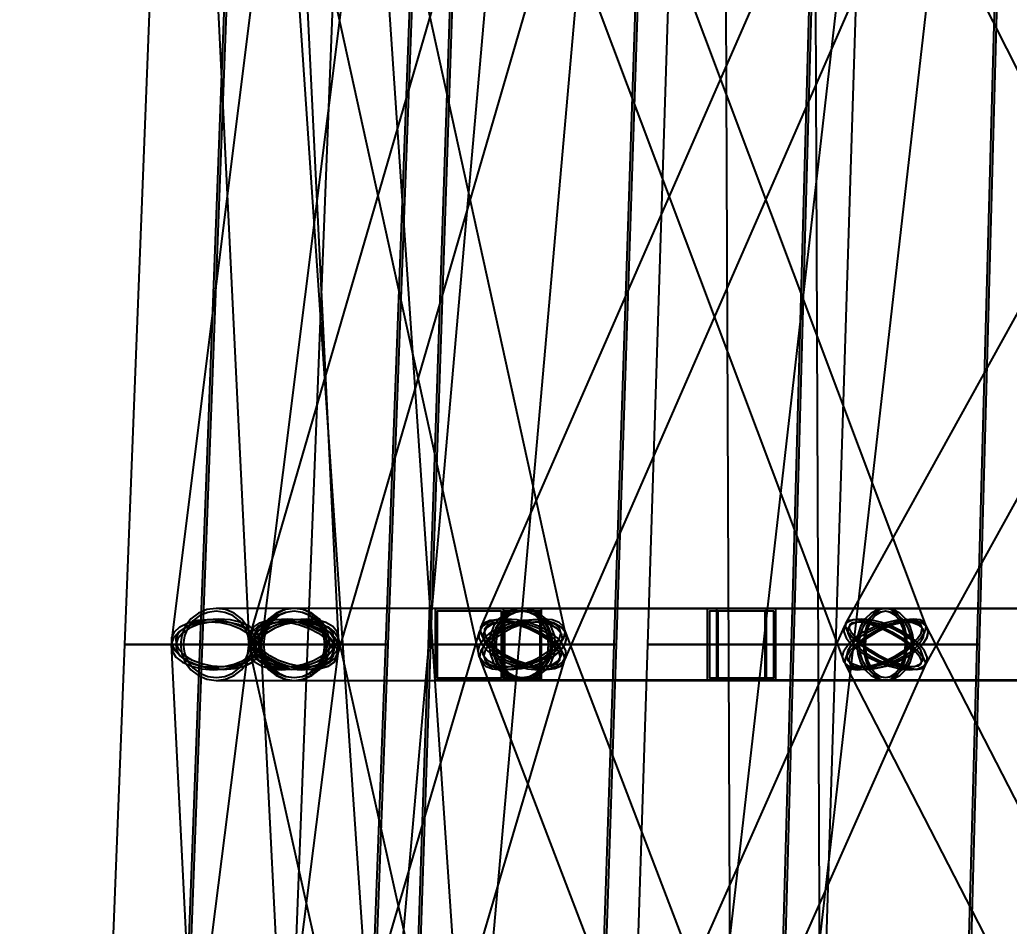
# Model space of a CAD drawing. Header units: millimetres. Extents: x -123812 to 252100, y -3000 to 639000.
# Drawn here: x -13997 to -8415, y 393411 to 398522 of the extents above; entities that cross this region are included whole.
import ezdxf

# ---------------------------------------------------------------- set-up
doc = ezdxf.new("R2010")
doc.units = ezdxf.units.MM
doc.layers.add('D-STR-DIM', color=7, linetype='Continuous', lineweight=13)
doc.layers.add('D-STR-STRC', color=7, linetype='Continuous', lineweight=25)
doc.styles.add('OpenSansCondensed-Light', font='OpenSansCondensed-Light.ttf')
doc.styles.add('TOWER_UNICODE', font='Arial Unicode.ttf')
doc.dimstyles.new('EZDXF', dxfattribs={"dimtxt": 0.25, "dimasz": 0.175, "dimexe": 0.375, "dimexo": 0.125, "dimgap": 0.1, "dimtad": 1, "dimlfac": 100, "dimzin": 12, "dimdsep": 46, "dimtxsty": 'OpenSansCondensed-Light', "dimblk": 'ARCHTICK', "dimcen": 2.5, "dimazin": 3, "dimtfac": 0.5, "dimtmove": 2, "dimatfit": 3})

# ---------------------------------------------------------------- blocks, each defined once
blk = doc.blocks.new('_ARCHTICK')
at = {"color": 0, "linetype": 'BYBLOCK', "const_width": 0.15}
blk.add_lwpolyline([(-0.5, -0.5), (0.5, 0.5)], dxfattribs=at)

msp = doc.modelspace()

# ---------------------------------------------------------------- linework, layer by layer
at = {"layer": 'D-STR-STRC'}
for points in [[(-9209.8, 400099.9), (-11395.6, 395099.9), (-11397.6, 395070.6), (-11383.5, 395036.6), (-11354.4, 395000), (-11312.1, 394963.4), (-11259.6, 394929.4), (-11200.5, 394900.1), (-11138.8, 394877.7), (-11078.6, 394863.6), (-11024.1, 394858.8), (-10979.1, 394863.6), (-10946.5, 394877.7), (-10928.6, 394900.1), (-8742.8, 399900.1)], [(-11226.2, 399900.1), (-9346.3, 394900.1), (-9321.6, 394877.7), (-9282.8, 394863.6), (-9232.5, 394858.8), (-9174.1, 394863.6), (-9111.5, 394877.7), (-9049.2, 394900.1), (-8991.2, 394929.4), (-8941.6, 394963.4), (-8903.7, 395000), (-8880.2, 395036.6), (-8872.6, 395070.6), (-8881.4, 395099.9), (-10761.3, 400099.9)], [(-6569.8, 400122.3), (-9336.4, 395122.3), (-9338.2, 395099.9), (-9324.8, 395070.6), (-9296.9, 395036.6), (-9256.6, 395000), (-9206.5, 394963.4), (-9150.1, 394929.4), (-9091.3, 394900.1), (-9034, 394877.7), (-8982.1, 394863.6), (-8939.2, 394858.8), (-8908.2, 394863.6), (-8891.2, 394877.7), (-6124.6, 399877.7)], [(-9197.7, 399877.7), (-6665.8, 394877.7), (-6641.8, 394863.6), (-6604.2, 394858.8), (-6555.8, 394863.6), (-6499.8, 394877.7), (-6440.1, 394900.1), (-6380.6, 394929.4), (-6325.5, 394963.4), (-6278.5, 395000), (-6242.8, 395036.6), (-6220.8, 395070.6), (-6214.1, 395099.9), (-6223.1, 395122.3), (-8754.9, 400122.3)], [(-11237.7, 400070.6), (-12693.7, 395070.6), (-12694.4, 395036.6), (-12678.4, 395000), (-12646.8, 394963.4), (-12601.8, 394929.4), (-12546.4, 394900.1), (-12484.5, 394877.7), (-12420.1, 394863.6), (-12357.8, 394858.8), (-12301.8, 394863.6), (-12255.8, 394877.7), (-12223, 394900.1), (-12205.7, 394929.4), (-10749.7, 399929.4)], [(-12504.3, 399929.4), (-11404.6, 394929.4), (-11380.8, 394900.1), (-11342.2, 394877.7), (-11291.2, 394863.6), (-11231.5, 394858.8), (-11167.1, 394863.6), (-11102.3, 394877.7), (-11041.6, 394900.1), (-10989.1, 394929.4), (-10948.4, 394963.4), (-10922.2, 395000), (-10912.4, 395036.6), (-10919.7, 395070.6), (-12019.4, 400070.6)], [(-12948, 374977.9), (-10740.7, 399977.9), (-10749.3, 399986), (-10774.6, 399995.1), (-10814.8, 400004.5), (-10867.2, 400013.5), (-10928.2, 400021.7), (-10993.7, 400028.4), (-11059.2, 400033.1), (-11120.2, 400035.6), (-11172.6, 400035.7), (-11212.8, 400033.3), (-11238.1, 400028.7), (-11246.7, 400022.1), (-13454, 375022.1)], [(-12513.1, 400036.6), (-13140.1, 395036.6), (-13138.4, 395000), (-13119.6, 394963.4), (-13085.2, 394929.4), (-13037.3, 394900.1), (-12979.4, 394877.7), (-12915.2, 394863.6), (-12849.3, 394858.8), (-12786.1, 394863.6), (-12729.9, 394877.7), (-12684.5, 394900.1), (-12653, 394929.4), (-12637.7, 394963.4), (-12010.7, 399963.4)], [(-12947.8, 400000), (-12703, 395000), (-12698.4, 394963.4), (-12676.8, 394929.4), (-12639.8, 394900.1), (-12589.7, 394877.7), (-12530.2, 394863.6), (-12465.2, 394858.8), (-12399.1, 394863.6), (-12336.4, 394877.7), (-12281.5, 394900.1), (-12238.1, 394929.4), (-12209, 394963.4), (-12196.4, 395000), (-12441.1, 400000)], [(-10306.7, 375017), (-12008.5, 400017), (-12017.1, 400023.8), (-12042.4, 400028.9), (-12082.7, 400032.1), (-12135.2, 400033.1), (-12196.3, 400031.8), (-12261.9, 400028.4), (-12327.5, 400023), (-12388.6, 400016.1), (-12441.1, 400008), (-12481.4, 399999.4), (-12506.7, 399990.9), (-12515.3, 399983), (-10813.5, 374983)], [(-11583.3, 374971.3), (-8724, 399971.3), (-8732.6, 399977.9), (-8757.8, 399986), (-8797.9, 399995.1), (-8850.1, 400004.5), (-8911, 400013.5), (-8976.3, 400021.7), (-9041.6, 400028.4), (-9102.5, 400033.1), (-9154.8, 400035.6), (-9194.9, 400035.7), (-9220.1, 400033.3), (-9228.7, 400028.7), (-12088, 375028.7)], [(-9409.8, 375001), (-9512.6, 400001), (-9521.2, 400011.4), (-9546.6, 400021.1), (-9586.9, 400029.3), (-9639.6, 400035.5), (-9700.8, 400039.3), (-9766.6, 400040.4), (-9832.3, 400038.7), (-9893.6, 400034.5), (-9946.2, 400027.8), (-9986.5, 400019.3), (-10011.9, 400009.5), (-10020.5, 399999), (-9917.8, 374999)], [(-6444.4, 395203.2), (-9113.8, 395203.2), (-9145.8, 395196.3), (-9175.7, 395176), (-9201.3, 395143.7), (-9220.9, 395101.6), (-9233.3, 395052.6), (-9237.5, 395000), (-9233.3, 394947.4), (-9220.9, 394898.4), (-9201.3, 394856.3), (-9175.7, 394824), (-9145.8, 394803.7), (-9113.8, 394796.8), (-6444.4, 394796.8)], [(-6444.4, 395203.2), (-9113.8, 395203.2), (-9145.8, 395196.3), (-9175.7, 395176), (-9201.3, 395143.7), (-9220.9, 395101.6), (-9233.3, 395052.6), (-9237.5, 395000), (-9233.3, 394947.4), (-9220.9, 394898.4), (-9201.3, 394856.3), (-9175.7, 394824), (-9145.8, 394803.7), (-9113.8, 394796.8), (-6444.4, 394796.8)], [(-12832.1, 389963.1), (-12198.5, 394963.1), (-12200.2, 395000), (-12218.8, 395036.9), (-12253.2, 395071.3), (-12301, 395100.9), (-12358.9, 395123.6), (-12423, 395137.8), (-12488.9, 395142.7), (-12552.2, 395137.8), (-12608.4, 395123.6), (-12653.9, 395100.9), (-12685.4, 395071.3), (-12700.9, 395036.9), (-13334.5, 390036.9)], [(-12384.2, 390000), (-12635.6, 395000), (-12640.2, 395036.9), (-12661.7, 395071.3), (-12698.8, 395100.9), (-12748.8, 395123.6), (-12808.3, 395137.8), (-12873.3, 395142.7), (-12939.4, 395137.8), (-13002.1, 395123.6), (-13057, 395100.9), (-13100.5, 395071.3), (-13129.5, 395036.9), (-13142.2, 395000), (-12890.8, 390000)], [(-12393.8, 389928.7), (-10918.3, 394928.7), (-10917.5, 394963.1), (-10933.3, 395000), (-10964.8, 395036.9), (-11009.6, 395071.3), (-11064.9, 395100.9), (-11126.8, 395123.6), (-11191.1, 395137.8), (-11253.4, 395142.7), (-11309.5, 395137.8), (-11355.6, 395123.6), (-11388.4, 395100.9), (-11405.9, 395071.3), (-12881.3, 390071.3)], [(-11088.2, 390071.3), (-12207.4, 395071.3), (-12231.2, 395100.9), (-12269.8, 395123.6), (-12320.7, 395137.8), (-12380.5, 395142.7), (-12444.9, 395137.8), (-12509.6, 395123.6), (-12570.3, 395100.9), (-12622.8, 395071.3), (-12663.4, 395036.9), (-12689.5, 395000), (-12699.3, 394963.1), (-12692, 394928.7), (-11572.8, 389928.7)], [(-11097.4, 389899.1), (-8880.8, 394899.1), (-8878.6, 394928.7), (-8892.5, 394963.1), (-8921.4, 395000), (-8963.5, 395036.9), (-9015.8, 395071.3), (-9074.8, 395100.9), (-9136.4, 395123.6), (-9196.5, 395137.8), (-9251, 395142.7), (-9296.1, 395137.8), (-9328.8, 395123.6), (-9346.9, 395100.9), (-11563.5, 390100.9)], [(-9019.2, 390100.9), (-10930, 395100.9), (-10954.7, 395123.6), (-10993.5, 395137.8), (-11043.9, 395142.7), (-11102.2, 395137.8), (-11164.7, 395123.6), (-11227, 395100.9), (-11284.8, 395071.3), (-11334.3, 395036.9), (-11372.1, 395000), (-11395.5, 394963.1), (-11403.1, 394928.7), (-11394.2, 394899.1), (-9483.4, 389899.1)], [(-6320.9, 390123.6), (-8893.1, 395123.6), (-8917.2, 395137.8), (-8954.6, 395142.7), (-9003, 395137.8), (-9058.9, 395123.6), (-9118.5, 395100.9), (-9177.8, 395071.3), (-9232.8, 395036.9), (-9279.6, 395000), (-9315.2, 394963.1), (-9337, 394928.7), (-9343.6, 394899.1), (-9334.6, 394876.4), (-6762.4, 389876.4)]]:
    msp.add_lwpolyline(points, dxfattribs=at)
for points in [[(-13406.5, 395000), (-12371.3, 395000), (-12177.3, 400000), (-13211.6, 400000)], [(-12981.2, 395000), (-11918.2, 395000), (-11731.5, 400000), (-12792.3, 400000)], [(-12967.3, 395000), (-11932.1, 395000), (-11744.8, 400000), (-12779, 400000)], [(-11693.6, 395000), (-10630.6, 395000), (-10463.3, 400000), (-11524.1, 400000)], [(-11679.7, 395000), (-10644.5, 395000), (-10476.6, 400000), (-11510.8, 400000)], [(-10456.8, 395000), (-9393.7, 395000), (-9236.2, 400000), (-10296.9, 400000)], [(-9645.4, 395000), (-8582.3, 395000), (-8445.9, 400000), (-9506.7, 400000)], [(-9631.4, 395000), (-8596.2, 395000), (-8459.2, 400000), (-9493.4, 400000)], [(-13090.4, 395000), (-13083.5, 394947.4), (-13063.4, 394898.4), (-13031.3, 394856.3), (-12989.6, 394824), (-12941, 394803.7), (-12888.9, 394796.8), (-12449.7, 394796.8), (-12397.6, 394803.7), (-12349, 394824), (-12307.3, 394856.3), (-12275.2, 394898.4), (-12255.1, 394947.4), (-12248.2, 395000), (-12255.1, 395052.6), (-12275.2, 395101.6), (-12307.3, 395143.7), (-12349, 395176), (-12397.6, 395196.3), (-12449.7, 395203.2), (-12888.9, 395203.2), (-12941, 395196.3), (-12989.6, 395176), (-13031.3, 395143.7), (-13063.4, 395101.6), (-13083.5, 395052.6)], [(-13090.4, 395000), (-13083.5, 394947.4), (-13063.4, 394898.4), (-13031.3, 394856.3), (-12989.6, 394824), (-12941, 394803.7), (-12888.9, 394796.8), (-12836.7, 394803.7), (-12788.2, 394824), (-12746.4, 394856.3), (-12714.4, 394898.4), (-12694.3, 394947.4), (-12687.4, 395000), (-12694.3, 395052.6), (-12714.4, 395101.6), (-12746.4, 395143.7), (-12788.2, 395176), (-12836.7, 395196.3), (-12888.9, 395203.2), (-12941, 395196.3), (-12989.6, 395176), (-13031.3, 395143.7), (-13063.4, 395101.6), (-13083.5, 395052.6)], [(-13090.4, 395000), (-13083.5, 394947.4), (-13063.4, 394898.4), (-13031.3, 394856.3), (-12989.6, 394824), (-12941, 394803.7), (-12888.9, 394796.8), (-12449.7, 394796.8), (-12397.6, 394803.7), (-12349, 394824), (-12307.3, 394856.3), (-12275.2, 394898.4), (-12255.1, 394947.4), (-12248.2, 395000), (-12255.1, 395052.6), (-12275.2, 395101.6), (-12307.3, 395143.7), (-12349, 395176), (-12397.6, 395196.3), (-12449.7, 395203.2), (-12888.9, 395203.2), (-12941, 395196.3), (-12989.6, 395176), (-13031.3, 395143.7), (-13063.4, 395101.6), (-13083.5, 395052.6)], [(-13090.4, 395000), (-13083.5, 394947.4), (-13063.4, 394898.4), (-13031.3, 394856.3), (-12989.6, 394824), (-12941, 394803.7), (-12888.9, 394796.8), (-12836.7, 394803.7), (-12788.2, 394824), (-12746.4, 394856.3), (-12714.4, 394898.4), (-12694.3, 394947.4), (-12687.4, 395000), (-12694.3, 395052.6), (-12714.4, 395101.6), (-12746.4, 395143.7), (-12788.2, 395176), (-12836.7, 395196.3), (-12888.9, 395203.2), (-12941, 395196.3), (-12989.6, 395176), (-13031.3, 395143.7), (-13063.4, 395101.6), (-13083.5, 395052.6)], [(-13074.5, 395000), (-13068.2, 394951.5), (-13049.6, 394906.4), (-13020.1, 394867.6), (-12981.7, 394837.9), (-12936.9, 394819.2), (-12888.9, 394812.8), (-12840.9, 394819.2), (-12796.1, 394837.9), (-12757.7, 394867.6), (-12728.2, 394906.4), (-12709.6, 394951.5), (-12703.3, 395000), (-12709.6, 395048.5), (-12728.2, 395093.6), (-12757.7, 395132.4), (-12796.1, 395162.1), (-12840.9, 395180.8), (-12888.9, 395187.2), (-12936.9, 395180.8), (-12981.7, 395162.1), (-13020.1, 395132.4), (-13049.6, 395093.6), (-13068.2, 395048.5)], [(-13074.5, 395000), (-13068.2, 394951.5), (-13049.6, 394906.4), (-13020.1, 394867.6), (-12981.7, 394837.9), (-12936.9, 394819.2), (-12888.9, 394812.8), (-12840.9, 394819.2), (-12796.1, 394837.9), (-12757.7, 394867.6), (-12728.2, 394906.4), (-12709.6, 394951.5), (-12703.3, 395000), (-12709.6, 395048.5), (-12728.2, 395093.6), (-12757.7, 395132.4), (-12796.1, 395162.1), (-12840.9, 395180.8), (-12888.9, 395187.2), (-12936.9, 395180.8), (-12981.7, 395162.1), (-13020.1, 395132.4), (-13049.6, 395093.6), (-13068.2, 395048.5)], [(-12651.2, 395000), (-12644.3, 394947.4), (-12624.2, 394898.4), (-12592.2, 394856.3), (-12550.4, 394824), (-12501.9, 394803.7), (-12449.7, 394796.8), (-12397.6, 394803.7), (-12349, 394824), (-12307.3, 394856.3), (-12275.2, 394898.4), (-12255.1, 394947.4), (-12248.2, 395000), (-12255.1, 395052.6), (-12275.2, 395101.6), (-12307.3, 395143.7), (-12349, 395176), (-12397.6, 395196.3), (-12449.7, 395203.2), (-12501.9, 395196.3), (-12550.4, 395176), (-12592.2, 395143.7), (-12624.2, 395101.6), (-12644.3, 395052.6)], [(-12651.2, 395000), (-12644.3, 394947.4), (-12624.2, 394898.4), (-12592.2, 394856.3), (-12550.4, 394824), (-12501.9, 394803.7), (-12449.7, 394796.8), (-12397.6, 394803.7), (-12349, 394824), (-12307.3, 394856.3), (-12275.2, 394898.4), (-12255.1, 394947.4), (-12248.2, 395000), (-12255.1, 395052.6), (-12275.2, 395101.6), (-12307.3, 395143.7), (-12349, 395176), (-12397.6, 395196.3), (-12449.7, 395203.2), (-12501.9, 395196.3), (-12550.4, 395176), (-12592.2, 395143.7), (-12624.2, 395101.6), (-12644.3, 395052.6)], [(-12637.4, 395000), (-12631, 394947.4), (-12612.3, 394898.4), (-12582.5, 394856.3), (-12543.6, 394824), (-12498.3, 394803.7), (-12449.7, 394796.8), (-11162.1, 394796.8), (-11113.5, 394803.7), (-11068.2, 394824), (-11029.4, 394856.3), (-10999.5, 394898.4), (-10980.8, 394947.4), (-10974.4, 395000), (-10980.8, 395052.6), (-10999.5, 395101.6), (-11029.4, 395143.7), (-11068.2, 395176), (-11113.5, 395196.3), (-11162.1, 395203.2), (-12449.7, 395203.2), (-12498.3, 395196.3), (-12543.6, 395176), (-12582.5, 395143.7), (-12612.3, 395101.6), (-12631, 395052.6)], [(-12637.4, 395000), (-12631, 394947.4), (-12612.3, 394898.4), (-12582.5, 394856.3), (-12543.6, 394824), (-12498.3, 394803.7), (-12449.7, 394796.8), (-12401.1, 394803.7), (-12355.8, 394824), (-12317, 394856.3), (-12287.1, 394898.4), (-12268.4, 394947.4), (-12262, 395000), (-12268.4, 395052.6), (-12287.1, 395101.6), (-12317, 395143.7), (-12355.8, 395176), (-12401.1, 395196.3), (-12449.7, 395203.2), (-12498.3, 395196.3), (-12543.6, 395176), (-12582.5, 395143.7), (-12612.3, 395101.6), (-12631, 395052.6)], [(-12637.4, 395000), (-12631, 394947.4), (-12612.3, 394898.4), (-12582.5, 394856.3), (-12543.6, 394824), (-12498.3, 394803.7), (-12449.7, 394796.8), (-11162.1, 394796.8), (-11113.5, 394803.7), (-11068.2, 394824), (-11029.4, 394856.3), (-10999.5, 394898.4), (-10980.8, 394947.4), (-10974.4, 395000), (-10980.8, 395052.6), (-10999.5, 395101.6), (-11029.4, 395143.7), (-11068.2, 395176), (-11113.5, 395196.3), (-11162.1, 395203.2), (-12449.7, 395203.2), (-12498.3, 395196.3), (-12543.6, 395176), (-12582.5, 395143.7), (-12612.3, 395101.6), (-12631, 395052.6)], [(-12637.4, 395000), (-12631, 394947.4), (-12612.3, 394898.4), (-12582.5, 394856.3), (-12543.6, 394824), (-12498.3, 394803.7), (-12449.7, 394796.8), (-12401.1, 394803.7), (-12355.8, 394824), (-12317, 394856.3), (-12287.1, 394898.4), (-12268.4, 394947.4), (-12262, 395000), (-12268.4, 395052.6), (-12287.1, 395101.6), (-12317, 395143.7), (-12355.8, 395176), (-12401.1, 395196.3), (-12449.7, 395203.2), (-12498.3, 395196.3), (-12543.6, 395176), (-12582.5, 395143.7), (-12612.3, 395101.6), (-12631, 395052.6)], [(-12635.3, 395000), (-12629, 394951.5), (-12610.4, 394906.4), (-12580.9, 394867.6), (-12542.5, 394837.9), (-12497.7, 394819.2), (-12449.7, 394812.8), (-12401.7, 394819.2), (-12356.9, 394837.9), (-12318.5, 394867.6), (-12289, 394906.4), (-12270.4, 394951.5), (-12264.1, 395000), (-12270.4, 395048.5), (-12289, 395093.6), (-12318.5, 395132.4), (-12356.9, 395162.1), (-12401.7, 395180.8), (-12449.7, 395187.2), (-12497.7, 395180.8), (-12542.5, 395162.1), (-12580.9, 395132.4), (-12610.4, 395093.6), (-12629, 395048.5)], [(-12635.3, 395000), (-12629, 394951.5), (-12610.4, 394906.4), (-12580.9, 394867.6), (-12542.5, 394837.9), (-12497.7, 394819.2), (-12449.7, 394812.8), (-12401.7, 394819.2), (-12356.9, 394837.9), (-12318.5, 394867.6), (-12289, 394906.4), (-12270.4, 394951.5), (-12264.1, 395000), (-12270.4, 395048.5), (-12289, 395093.6), (-12318.5, 395132.4), (-12356.9, 395162.1), (-12401.7, 395180.8), (-12449.7, 395187.2), (-12497.7, 395180.8), (-12542.5, 395162.1), (-12580.9, 395132.4), (-12610.4, 395093.6), (-12629, 395048.5)], [(-12622.7, 395000), (-12616.8, 394951.5), (-12599.5, 394906.4), (-12572, 394867.6), (-12536.2, 394837.9), (-12494.5, 394819.2), (-12449.7, 394812.8), (-12404.9, 394819.2), (-12363.2, 394837.9), (-12327.4, 394867.6), (-12299.9, 394906.4), (-12282.7, 394951.5), (-12276.8, 395000), (-12282.7, 395048.5), (-12299.9, 395093.6), (-12327.4, 395132.4), (-12363.2, 395162.1), (-12404.9, 395180.8), (-12449.7, 395187.2), (-12494.5, 395180.8), (-12536.2, 395162.1), (-12572, 395132.4), (-12599.5, 395093.6), (-12616.8, 395048.5)], [(-12622.7, 395000), (-12616.8, 394951.5), (-12599.5, 394906.4), (-12572, 394867.6), (-12536.2, 394837.9), (-12494.5, 394819.2), (-12449.7, 394812.8), (-12404.9, 394819.2), (-12363.2, 394837.9), (-12327.4, 394867.6), (-12299.9, 394906.4), (-12282.7, 394951.5), (-12276.8, 395000), (-12282.7, 395048.5), (-12299.9, 395093.6), (-12327.4, 395132.4), (-12363.2, 395162.1), (-12404.9, 395180.8), (-12449.7, 395187.2), (-12494.5, 395180.8), (-12536.2, 395162.1), (-12572, 395132.4), (-12599.5, 395093.6), (-12616.8, 395048.5)], [(-11653.9, 394800), (-9732.1, 394800), (-9732.1, 395200), (-11653.9, 395200)], [(-11267.5, 395200), (-11653.9, 395200), (-11653.9, 394800), (-11267.5, 394800)], [(-11653.9, 394800), (-9732.1, 394800), (-9732.1, 395200), (-11653.9, 395200)], [(-11267.5, 395200), (-11653.9, 395200), (-11653.9, 394800), (-11267.5, 394800)], [(-11279.1, 395188), (-11642.3, 395188), (-11642.3, 394812), (-11279.1, 394812)], [(-11279.1, 395188), (-11642.3, 395188), (-11642.3, 394812), (-11279.1, 394812)], [(-11349.8, 395000), (-11343.4, 394947.4), (-11324.7, 394898.4), (-11294.9, 394856.3), (-11256, 394824), (-11210.7, 394803.7), (-11162.1, 394796.8), (-11113.5, 394803.7), (-11068.2, 394824), (-11029.4, 394856.3), (-10999.5, 394898.4), (-10980.8, 394947.4), (-10974.4, 395000), (-10980.8, 395052.6), (-10999.5, 395101.6), (-11029.4, 395143.7), (-11068.2, 395176), (-11113.5, 395196.3), (-11162.1, 395203.2), (-11210.7, 395196.3), (-11256, 395176), (-11294.9, 395143.7), (-11324.7, 395101.6), (-11343.4, 395052.6)], [(-11349.8, 395000), (-11343.4, 394947.4), (-11324.7, 394898.4), (-11294.9, 394856.3), (-11256, 394824), (-11210.7, 394803.7), (-11162.1, 394796.8), (-11113.5, 394803.7), (-11068.2, 394824), (-11029.4, 394856.3), (-10999.5, 394898.4), (-10980.8, 394947.4), (-10974.4, 395000), (-10980.8, 395052.6), (-10999.5, 395101.6), (-11029.4, 395143.7), (-11068.2, 395176), (-11113.5, 395196.3), (-11162.1, 395203.2), (-11210.7, 395196.3), (-11256, 395176), (-11294.9, 395143.7), (-11324.7, 395101.6), (-11343.4, 395052.6)], [(-11335.1, 395000), (-11329.2, 394951.5), (-11311.9, 394906.4), (-11284.4, 394867.6), (-11248.6, 394837.9), (-11206.9, 394819.2), (-11162.1, 394812.8), (-11117.3, 394819.2), (-11075.6, 394837.9), (-11039.8, 394867.6), (-11012.3, 394906.4), (-10995, 394951.5), (-10989.2, 395000), (-10995, 395048.5), (-11012.3, 395093.6), (-11039.8, 395132.4), (-11075.6, 395162.1), (-11117.3, 395180.8), (-11162.1, 395187.2), (-11206.9, 395180.8), (-11248.6, 395162.1), (-11284.4, 395132.4), (-11311.9, 395093.6), (-11329.2, 395048.5)], [(-11335.1, 395000), (-11329.2, 394951.5), (-11311.9, 394906.4), (-11284.4, 394867.6), (-11248.6, 394837.9), (-11206.9, 394819.2), (-11162.1, 394812.8), (-11117.3, 394819.2), (-11075.6, 394837.9), (-11039.8, 394867.6), (-11012.3, 394906.4), (-10995, 394951.5), (-10989.2, 395000), (-10995, 395048.5), (-11012.3, 395093.6), (-11039.8, 395132.4), (-11075.6, 395162.1), (-11117.3, 395180.8), (-11162.1, 395187.2), (-11206.9, 395180.8), (-11248.6, 395162.1), (-11284.4, 395132.4), (-11311.9, 395093.6), (-11329.2, 395048.5)], [(-11323.3, 395000), (-11317.8, 394947.4), (-11301.7, 394898.4), (-11276.1, 394856.3), (-11242.7, 394824), (-11203.8, 394803.7), (-11162.1, 394796.8), (-9113.8, 394796.8), (-9072.1, 394803.7), (-9033.2, 394824), (-8999.8, 394856.3), (-8974.2, 394898.4), (-8958.1, 394947.4), (-8952.6, 395000), (-8958.1, 395052.6), (-8974.2, 395101.6), (-8999.8, 395143.7), (-9033.2, 395176), (-9072.1, 395196.3), (-9113.8, 395203.2), (-11162.1, 395203.2), (-11203.8, 395196.3), (-11242.7, 395176), (-11276.1, 395143.7), (-11301.7, 395101.6), (-11317.8, 395052.6)], [(-11323.3, 395000), (-11317.8, 394947.4), (-11301.7, 394898.4), (-11276.1, 394856.3), (-11242.7, 394824), (-11203.8, 394803.7), (-11162.1, 394796.8), (-11120.4, 394803.7), (-11081.5, 394824), (-11048.1, 394856.3), (-11022.5, 394898.4), (-11006.4, 394947.4), (-11000.9, 395000), (-11006.4, 395052.6), (-11022.5, 395101.6), (-11048.1, 395143.7), (-11081.5, 395176), (-11120.4, 395196.3), (-11162.1, 395203.2), (-11203.8, 395196.3), (-11242.7, 395176), (-11276.1, 395143.7), (-11301.7, 395101.6), (-11317.8, 395052.6)], [(-11323.3, 395000), (-11317.8, 394947.4), (-11301.7, 394898.4), (-11276.1, 394856.3), (-11242.7, 394824), (-11203.8, 394803.7), (-11162.1, 394796.8), (-9113.8, 394796.8), (-9072.1, 394803.7), (-9033.2, 394824), (-8999.8, 394856.3), (-8974.2, 394898.4), (-8958.1, 394947.4), (-8952.6, 395000), (-8958.1, 395052.6), (-8974.2, 395101.6), (-8999.8, 395143.7), (-9033.2, 395176), (-9072.1, 395196.3), (-9113.8, 395203.2), (-11162.1, 395203.2), (-11203.8, 395196.3), (-11242.7, 395176), (-11276.1, 395143.7), (-11301.7, 395101.6), (-11317.8, 395052.6)], [(-11323.3, 395000), (-11317.8, 394947.4), (-11301.7, 394898.4), (-11276.1, 394856.3), (-11242.7, 394824), (-11203.8, 394803.7), (-11162.1, 394796.8), (-11120.4, 394803.7), (-11081.5, 394824), (-11048.1, 394856.3), (-11022.5, 394898.4), (-11006.4, 394947.4), (-11000.9, 395000), (-11006.4, 395052.6), (-11022.5, 395101.6), (-11048.1, 395143.7), (-11081.5, 395176), (-11120.4, 395196.3), (-11162.1, 395203.2), (-11203.8, 395196.3), (-11242.7, 395176), (-11276.1, 395143.7), (-11301.7, 395101.6), (-11317.8, 395052.6)], [(-11310.6, 395000), (-11305.6, 394951.5), (-11290.7, 394906.4), (-11267.1, 394867.6), (-11236.4, 394837.9), (-11200.5, 394819.2), (-11162.1, 394812.8), (-11123.7, 394819.2), (-11087.8, 394837.9), (-11057.1, 394867.6), (-11033.5, 394906.4), (-11018.7, 394951.5), (-11013.6, 395000), (-11018.7, 395048.5), (-11033.5, 395093.6), (-11057.1, 395132.4), (-11087.8, 395162.1), (-11123.7, 395180.8), (-11162.1, 395187.2), (-11200.5, 395180.8), (-11236.4, 395162.1), (-11267.1, 395132.4), (-11290.7, 395093.6), (-11305.6, 395048.5)], [(-11310.6, 395000), (-11305.6, 394951.5), (-11290.7, 394906.4), (-11267.1, 394867.6), (-11236.4, 394837.9), (-11200.5, 394819.2), (-11162.1, 394812.8), (-11123.7, 394819.2), (-11087.8, 394837.9), (-11057.1, 394867.6), (-11033.5, 394906.4), (-11018.7, 394951.5), (-11013.6, 395000), (-11018.7, 395048.5), (-11033.5, 395093.6), (-11057.1, 395132.4), (-11087.8, 395162.1), (-11123.7, 395180.8), (-11162.1, 395187.2), (-11200.5, 395180.8), (-11236.4, 395162.1), (-11267.1, 395132.4), (-11290.7, 395093.6), (-11305.6, 395048.5)], [(-11270, 394800), (-5622.4, 394800), (-5622.4, 395200), (-11270, 395200)], [(-11054.2, 395200), (-11270, 395200), (-11270, 394800), (-11054.2, 394800)], [(-11060.7, 395188), (-11263.5, 395188), (-11263.5, 394812), (-11060.7, 394812)], [(-9732.1, 395200), (-10118.4, 395200), (-10118.4, 394800), (-9732.1, 394800)], [(-9732.1, 395200), (-10118.4, 395200), (-10118.4, 394800), (-9732.1, 394800)], [(-9743.7, 395188), (-10106.9, 395188), (-10106.9, 394812), (-9743.7, 394812)], [(-9743.7, 395188), (-10106.9, 395188), (-10106.9, 394812), (-9743.7, 394812)], [(-10066.7, 394800), (-5588.9, 394800), (-5588.9, 395200), (-10066.7, 395200)], [(-9783.8, 395200), (-10066.7, 395200), (-10066.7, 394800), (-9783.8, 394800)], [(-10066.7, 394800), (-5588.9, 394800), (-5588.9, 395200), (-10066.7, 395200)], [(-9783.8, 395200), (-10066.7, 395200), (-10066.7, 394800), (-9783.8, 394800)], [(-9792.3, 395188), (-10058.2, 395188), (-10058.2, 394812), (-9792.3, 394812)], [(-9792.3, 395188), (-10058.2, 395188), (-10058.2, 394812), (-9792.3, 394812)], [(-9275, 395000), (-9269.5, 394947.4), (-9253.4, 394898.4), (-9227.8, 394856.3), (-9194.4, 394824), (-9155.5, 394803.7), (-9113.8, 394796.8), (-9072.1, 394803.7), (-9033.2, 394824), (-8999.8, 394856.3), (-8974.2, 394898.4), (-8958.1, 394947.4), (-8952.6, 395000), (-8958.1, 395052.6), (-8974.2, 395101.6), (-8999.8, 395143.7), (-9033.2, 395176), (-9072.1, 395196.3), (-9113.8, 395203.2), (-9155.5, 395196.3), (-9194.4, 395176), (-9227.8, 395143.7), (-9253.4, 395101.6), (-9269.5, 395052.6)], [(-9275, 395000), (-9269.5, 394947.4), (-9253.4, 394898.4), (-9227.8, 394856.3), (-9194.4, 394824), (-9155.5, 394803.7), (-9113.8, 394796.8), (-9072.1, 394803.7), (-9033.2, 394824), (-8999.8, 394856.3), (-8974.2, 394898.4), (-8958.1, 394947.4), (-8952.6, 395000), (-8958.1, 395052.6), (-8974.2, 395101.6), (-8999.8, 395143.7), (-9033.2, 395176), (-9072.1, 395196.3), (-9113.8, 395203.2), (-9155.5, 395196.3), (-9194.4, 395176), (-9227.8, 395143.7), (-9253.4, 395101.6), (-9269.5, 395052.6)], [(-9262.3, 395000), (-9257.3, 394951.5), (-9242.4, 394906.4), (-9218.8, 394867.6), (-9188.1, 394837.9), (-9152.3, 394819.2), (-9113.8, 394812.8), (-9075.4, 394819.2), (-9039.6, 394837.9), (-9008.8, 394867.6), (-8985.2, 394906.4), (-8970.4, 394951.5), (-8965.3, 395000), (-8970.4, 395048.5), (-8985.2, 395093.6), (-9008.8, 395132.4), (-9039.6, 395162.1), (-9075.4, 395180.8), (-9113.8, 395187.2), (-9152.3, 395180.8), (-9188.1, 395162.1), (-9218.8, 395132.4), (-9242.4, 395093.6), (-9257.3, 395048.5)], [(-9262.3, 395000), (-9257.3, 394951.5), (-9242.4, 394906.4), (-9218.8, 394867.6), (-9188.1, 394837.9), (-9152.3, 394819.2), (-9113.8, 394812.8), (-9075.4, 394819.2), (-9039.6, 394837.9), (-9008.8, 394867.6), (-8985.2, 394906.4), (-8970.4, 394951.5), (-8965.3, 395000), (-8970.4, 395048.5), (-8985.2, 395093.6), (-9008.8, 395132.4), (-9039.6, 395162.1), (-9075.4, 395180.8), (-9113.8, 395187.2), (-9152.3, 395180.8), (-9188.1, 395162.1), (-9218.8, 395132.4), (-9242.4, 395093.6), (-9257.3, 395048.5)], [(-9237.5, 395000), (-9233.3, 394947.4), (-9220.9, 394898.4), (-9201.3, 394856.3), (-9175.7, 394824), (-9145.8, 394803.7), (-9113.8, 394796.8), (-9081.8, 394803.7), (-9052, 394824), (-9026.4, 394856.3), (-9006.7, 394898.4), (-8994.3, 394947.4), (-8990.1, 395000), (-8994.3, 395052.6), (-9006.7, 395101.6), (-9026.4, 395143.7), (-9052, 395176), (-9081.8, 395196.3), (-9113.8, 395203.2), (-9145.8, 395196.3), (-9175.7, 395176), (-9201.3, 395143.7), (-9220.9, 395101.6), (-9233.3, 395052.6)], [(-9237.5, 395000), (-9233.3, 394947.4), (-9220.9, 394898.4), (-9201.3, 394856.3), (-9175.7, 394824), (-9145.8, 394803.7), (-9113.8, 394796.8), (-9081.8, 394803.7), (-9052, 394824), (-9026.4, 394856.3), (-9006.7, 394898.4), (-8994.3, 394947.4), (-8990.1, 395000), (-8994.3, 395052.6), (-9006.7, 395101.6), (-9026.4, 395143.7), (-9052, 395176), (-9081.8, 395196.3), (-9113.8, 395203.2), (-9145.8, 395196.3), (-9175.7, 395176), (-9201.3, 395143.7), (-9220.9, 395101.6), (-9233.3, 395052.6)], [(-9227.8, 395000), (-9223.9, 394951.5), (-9212.5, 394906.4), (-9194.4, 394867.6), (-9170.8, 394837.9), (-9143.3, 394819.2), (-9113.8, 394812.8), (-9084.3, 394819.2), (-9056.8, 394837.9), (-9033.2, 394867.6), (-9015.1, 394906.4), (-9003.7, 394951.5), (-8999.9, 395000), (-9003.7, 395048.5), (-9015.1, 395093.6), (-9033.2, 395132.4), (-9056.8, 395162.1), (-9084.3, 395180.8), (-9113.8, 395187.2), (-9143.3, 395180.8), (-9170.8, 395162.1), (-9194.4, 395132.4), (-9212.5, 395093.6), (-9223.9, 395048.5)], [(-9227.8, 395000), (-9223.9, 394951.5), (-9212.5, 394906.4), (-9194.4, 394867.6), (-9170.8, 394837.9), (-9143.3, 394819.2), (-9113.8, 394812.8), (-9084.3, 394819.2), (-9056.8, 394837.9), (-9033.2, 394867.6), (-9015.1, 394906.4), (-9003.7, 394951.5), (-8999.9, 395000), (-9003.7, 395048.5), (-9015.1, 395093.6), (-9033.2, 395132.4), (-9056.8, 395162.1), (-9084.3, 395180.8), (-9113.8, 395187.2), (-9143.3, 395180.8), (-9170.8, 395162.1), (-9194.4, 395132.4), (-9212.5, 395093.6), (-9223.9, 395048.5)], [(-13142.2, 395000), (-13137.6, 394963.1), (-13116, 394928.7), (-13079, 394899.1), (-13029, 394876.4), (-12969.5, 394862.2), (-12904.4, 394857.3), (-12838.4, 394862.2), (-12775.7, 394876.4), (-12720.8, 394899.1), (-12677.3, 394928.7), (-12648.2, 394963.1), (-12635.6, 395000), (-12640.2, 395036.9), (-12661.7, 395071.3), (-12698.8, 395100.9), (-12748.8, 395123.6), (-12808.3, 395137.8), (-12873.3, 395142.7), (-12939.4, 395137.8), (-13002.1, 395123.6), (-13057, 395100.9), (-13100.5, 395071.3), (-13129.5, 395036.9)], [(-12639.4, 395000), (-12637.7, 394963.4), (-12653, 394929.4), (-12684.5, 394900.1), (-12729.9, 394877.7), (-12786.1, 394863.6), (-12849.3, 394858.8), (-12915.2, 394863.6), (-12979.4, 394877.7), (-13037.3, 394900.1), (-13085.2, 394929.4), (-13119.6, 394963.4), (-13138.4, 395000), (-13140.1, 395036.6), (-13124.7, 395070.6), (-13093.3, 395099.9), (-13047.9, 395122.3), (-12991.7, 395136.4), (-12928.5, 395141.2), (-12862.5, 395136.4), (-12798.4, 395122.3), (-12740.5, 395099.9), (-12692.6, 395070.6), (-12658.1, 395036.6)], [(-12196.4, 395000), (-12209, 394963.4), (-12238.1, 394929.4), (-12281.5, 394900.1), (-12336.4, 394877.7), (-12399.1, 394863.6), (-12465.2, 394858.8), (-12530.2, 394863.6), (-12589.7, 394877.7), (-12639.8, 394900.1), (-12676.8, 394929.4), (-12698.4, 394963.4), (-12703, 395000), (-12690.4, 395036.6), (-12661.4, 395070.6), (-12617.9, 395099.9), (-12563, 395122.3), (-12500.4, 395136.4), (-12434.3, 395141.2), (-12369.2, 395136.4), (-12309.7, 395122.3), (-12259.7, 395099.9), (-12222.6, 395070.6), (-12201, 395036.6)], [(-12699.2, 395000), (-12680.6, 394963.1), (-12646.2, 394928.7), (-12598.4, 394899.1), (-12540.5, 394876.4), (-12476.4, 394862.2), (-12410.5, 394857.3), (-12347.3, 394862.2), (-12291, 394876.4), (-12245.5, 394899.1), (-12214, 394928.7), (-12198.5, 394963.1), (-12200.2, 395000), (-12218.8, 395036.9), (-12253.2, 395071.3), (-12301, 395100.9), (-12358.9, 395123.6), (-12423, 395137.8), (-12488.9, 395142.7), (-12552.2, 395137.8), (-12608.4, 395123.6), (-12653.9, 395100.9), (-12685.4, 395071.3), (-12700.9, 395036.9)], [(-12689.5, 395000), (-12699.3, 394963.1), (-12692, 394928.7), (-12668.3, 394899.1), (-12629.6, 394876.4), (-12578.7, 394862.2), (-12519, 394857.3), (-12454.5, 394862.2), (-12389.8, 394876.4), (-12329.1, 394899.1), (-12276.7, 394928.7), (-12236, 394963.1), (-12209.9, 395000), (-12200.2, 395036.9), (-12207.4, 395071.3), (-12231.2, 395100.9), (-12269.8, 395123.6), (-12320.7, 395137.8), (-12380.5, 395142.7), (-12444.9, 395137.8), (-12509.6, 395123.6), (-12570.3, 395100.9), (-12622.8, 395071.3), (-12663.4, 395036.9)], [(-12221, 395000), (-12205, 394963.4), (-12205.7, 394929.4), (-12223, 394900.1), (-12255.8, 394877.7), (-12301.8, 394863.6), (-12357.8, 394858.8), (-12420.1, 394863.6), (-12484.5, 394877.7), (-12546.4, 394900.1), (-12601.8, 394929.4), (-12646.8, 394963.4), (-12678.4, 395000), (-12694.4, 395036.6), (-12693.7, 395070.6), (-12676.4, 395099.9), (-12643.6, 395122.3), (-12597.7, 395136.4), (-12541.6, 395141.2), (-12479.3, 395136.4), (-12415, 395122.3), (-12353, 395099.9), (-12297.6, 395070.6), (-12252.6, 395036.6)], [(-10922.2, 395000), (-10948.4, 394963.4), (-10989.1, 394929.4), (-11041.6, 394900.1), (-11102.3, 394877.7), (-11167.1, 394863.6), (-11231.5, 394858.8), (-11291.2, 394863.6), (-11342.2, 394877.7), (-11380.8, 394900.1), (-11404.6, 394929.4), (-11411.8, 394963.4), (-11402, 395000), (-11375.8, 395036.6), (-11335.1, 395070.6), (-11282.6, 395099.9), (-11221.9, 395122.3), (-11157.1, 395136.4), (-11092.7, 395141.2), (-11033, 395136.4), (-10982.1, 395122.3), (-10943.4, 395099.9), (-10919.7, 395070.6), (-10912.4, 395036.6)], [(-11390.9, 395000), (-11359.4, 394963.1), (-11314.6, 394928.7), (-11259.3, 394899.1), (-11197.4, 394876.4), (-11133.1, 394862.2), (-11070.8, 394857.3), (-11014.7, 394862.2), (-10968.6, 394876.4), (-10935.8, 394899.1), (-10918.3, 394928.7), (-10917.5, 394963.1), (-10933.3, 395000), (-10964.8, 395036.9), (-11009.6, 395071.3), (-11064.9, 395100.9), (-11126.8, 395123.6), (-11191.1, 395137.8), (-11253.4, 395142.7), (-11309.5, 395137.8), (-11355.6, 395123.6), (-11388.4, 395100.9), (-11405.9, 395071.3), (-11406.7, 395036.9)], [(-11372.1, 395000), (-11395.5, 394963.1), (-11403.1, 394928.7), (-11394.2, 394899.1), (-11369.5, 394876.4), (-11330.7, 394862.2), (-11280.4, 394857.3), (-11222, 394862.2), (-11159.5, 394876.4), (-11097.2, 394899.1), (-11039.4, 394928.7), (-10989.9, 394963.1), (-10952.1, 395000), (-10928.7, 395036.9), (-10921.1, 395071.3), (-10930, 395100.9), (-10954.7, 395123.6), (-10993.5, 395137.8), (-11043.9, 395142.7), (-11102.2, 395137.8), (-11164.7, 395123.6), (-11227, 395100.9), (-11284.8, 395071.3), (-11334.3, 395036.9)], [(-10969.8, 395000), (-10940.7, 394963.4), (-10926.6, 394929.4), (-10928.6, 394900.1), (-10946.5, 394877.7), (-10979.1, 394863.6), (-11024.1, 394858.8), (-11078.6, 394863.6), (-11138.8, 394877.7), (-11200.5, 394900.1), (-11259.6, 394929.4), (-11312.1, 394963.4), (-11354.4, 395000), (-11383.5, 395036.6), (-11397.6, 395070.6), (-11395.6, 395099.9), (-11377.7, 395122.3), (-11345.1, 395136.4), (-11300.1, 395141.2), (-11245.6, 395136.4), (-11185.4, 395122.3), (-11123.7, 395099.9), (-11064.6, 395070.6), (-11012.1, 395036.6)], [(-8903.7, 395000), (-8941.6, 394963.4), (-8991.2, 394929.4), (-9049.2, 394900.1), (-9111.5, 394877.7), (-9174.1, 394863.6), (-9232.5, 394858.8), (-9282.8, 394863.6), (-9321.6, 394877.7), (-9346.3, 394900.1), (-9355.1, 394929.4), (-9347.5, 394963.4), (-9323.9, 395000), (-9286, 395036.6), (-9236.4, 395070.6), (-9178.5, 395099.9), (-9116.1, 395122.3), (-9053.6, 395136.4), (-8995.2, 395141.2), (-8944.8, 395136.4), (-8906, 395122.3), (-8881.4, 395099.9), (-8872.6, 395070.6), (-8880.2, 395036.6)], [(-9306.2, 395000), (-9264.2, 394963.1), (-9211.9, 394928.7), (-9152.9, 394899.1), (-9091.2, 394876.4), (-9031.1, 394862.2), (-8976.6, 394857.3), (-8931.5, 394862.2), (-8898.8, 394876.4), (-8880.8, 394899.1), (-8878.6, 394928.7), (-8892.5, 394963.1), (-8921.4, 395000), (-8963.5, 395036.9), (-9015.8, 395071.3), (-9074.8, 395100.9), (-9136.4, 395123.6), (-9196.5, 395137.8), (-9251, 395142.7), (-9296.1, 395137.8), (-9328.8, 395123.6), (-9346.9, 395100.9), (-9349, 395071.3), (-9335.2, 395036.9)], [(-9279.6, 395000), (-9315.2, 394963.1), (-9337, 394928.7), (-9343.6, 394899.1), (-9334.6, 394876.4), (-9310.5, 394862.2), (-9273, 394857.3), (-9224.7, 394862.2), (-9168.8, 394876.4), (-9109.1, 394899.1), (-9049.8, 394928.7), (-8994.9, 394963.1), (-8948, 395000), (-8912.5, 395036.9), (-8890.6, 395071.3), (-8884, 395100.9), (-8893.1, 395123.6), (-8917.2, 395137.8), (-8954.6, 395142.7), (-9003, 395137.8), (-9058.9, 395123.6), (-9118.5, 395100.9), (-9177.8, 395071.3), (-9232.8, 395036.9)], [(-8971.1, 395000), (-8930.7, 394963.4), (-8902.9, 394929.4), (-8889.4, 394900.1), (-8891.2, 394877.7), (-8908.2, 394863.6), (-8939.2, 394858.8), (-8982.1, 394863.6), (-9034, 394877.7), (-9091.3, 394900.1), (-9150.1, 394929.4), (-9206.5, 394963.4), (-9256.6, 395000), (-9296.9, 395036.6), (-9324.8, 395070.6), (-9338.2, 395099.9), (-9336.4, 395122.3), (-9319.4, 395136.4), (-9288.4, 395141.2), (-9245.5, 395136.4), (-9193.7, 395122.3), (-9136.4, 395099.9), (-9077.5, 395070.6), (-9021.1, 395036.6)], [(-13117.3, 395000), (-13113.1, 394966.7), (-13093.7, 394935.7), (-13060.3, 394909), (-13015.2, 394888.6), (-12961.5, 394875.7), (-12902.9, 394871.3), (-12843.3, 394875.7), (-12786.8, 394888.6), (-12737.3, 394909), (-12698.1, 394935.7), (-12671.9, 394966.7), (-12660.5, 395000), (-12664.7, 395033.3), (-12684.1, 395064.3), (-12717.5, 395091), (-12762.6, 395111.4), (-12816.2, 395124.3), (-12874.9, 395128.7), (-12934.4, 395124.3), (-12990.9, 395111.4), (-13040.5, 395091), (-13079.7, 395064.3), (-13105.8, 395033.3)], [(-12663.9, 395000), (-12662.4, 394967), (-12676.2, 394936.3), (-12704.6, 394910), (-12745.5, 394889.7), (-12796.2, 394877), (-12853.2, 394872.7), (-12912.6, 394877), (-12970.5, 394889.7), (-13022.7, 394910), (-13065.9, 394936.3), (-13096.9, 394967), (-13113.8, 395000), (-13115.4, 395033), (-13101.5, 395063.7), (-13073.2, 395090), (-13032.3, 395110.3), (-12981.6, 395123), (-12924.6, 395127.3), (-12865.1, 395123), (-12807.3, 395110.3), (-12755.1, 395090), (-12711.9, 395063.7), (-12680.8, 395033)], [(-12221.3, 395000), (-12232.7, 394967), (-12258.9, 394936.3), (-12298.1, 394910), (-12347.6, 394889.7), (-12404.1, 394877), (-12463.6, 394872.7), (-12522.3, 394877), (-12576, 394889.7), (-12621.1, 394910), (-12654.5, 394936.3), (-12673.9, 394967), (-12678.1, 395000), (-12666.7, 395033), (-12640.5, 395063.7), (-12601.4, 395090), (-12551.8, 395110.3), (-12495.4, 395123), (-12435.8, 395127.3), (-12377.1, 395123), (-12323.5, 395110.3), (-12278.4, 395090), (-12245, 395063.7), (-12225.5, 395033)], [(-12674.7, 395000), (-12657.9, 394966.7), (-12626.9, 394935.7), (-12583.8, 394909), (-12531.6, 394888.6), (-12473.8, 394875.7), (-12414.4, 394871.3), (-12357.3, 394875.7), (-12306.6, 394888.6), (-12265.6, 394909), (-12237.2, 394935.7), (-12223.2, 394966.7), (-12224.7, 395000), (-12241.5, 395033.3), (-12272.5, 395064.3), (-12315.6, 395091), (-12367.8, 395111.4), (-12425.6, 395124.3), (-12485.1, 395128.7), (-12542.1, 395124.3), (-12592.8, 395111.4), (-12633.8, 395091), (-12662.2, 395064.3), (-12676.2, 395033.3)], [(-12665.9, 395000), (-12674.7, 394966.7), (-12668.2, 394935.7), (-12646.7, 394909), (-12611.9, 394888.6), (-12566, 394875.7), (-12512.2, 394871.3), (-12454.1, 394875.7), (-12395.7, 394888.6), (-12341, 394909), (-12293.7, 394935.7), (-12257, 394966.7), (-12233.5, 395000), (-12224.7, 395033.3), (-12231.3, 395064.3), (-12252.7, 395091), (-12287.5, 395111.4), (-12333.4, 395124.3), (-12387.3, 395128.7), (-12445.4, 395124.3), (-12503.7, 395111.4), (-12558.4, 395091), (-12605.7, 395064.3), (-12642.4, 395033.3)], [(-12243.5, 395000), (-12229.1, 394967), (-12229.7, 394936.3), (-12245.3, 394910), (-12274.9, 394889.7), (-12316.3, 394877), (-12366.9, 394872.7), (-12423, 394877), (-12481, 394889.7), (-12536.9, 394910), (-12586.8, 394936.3), (-12627.4, 394967), (-12655.9, 395000), (-12670.3, 395033), (-12669.7, 395063.7), (-12654.1, 395090), (-12624.5, 395110.3), (-12583.1, 395123), (-12532.6, 395127.3), (-12476.4, 395123), (-12418.4, 395110.3), (-12362.5, 395090), (-12312.6, 395063.7), (-12272, 395033)], [(-10945.8, 395000), (-10969.4, 394967), (-11006.1, 394936.3), (-11053.4, 394910), (-11108.2, 394889.7), (-11166.6, 394877), (-11224.7, 394872.7), (-11278.5, 394877), (-11324.4, 394889.7), (-11359.3, 394910), (-11380.7, 394936.3), (-11387.2, 394967), (-11378.4, 395000), (-11354.8, 395033), (-11318.1, 395063.7), (-11270.8, 395090), (-11216, 395110.3), (-11157.6, 395123), (-11099.5, 395127.3), (-11045.7, 395123), (-10999.8, 395110.3), (-10964.9, 395090), (-10943.5, 395063.7), (-10937, 395033)], [(-11368.4, 395000), (-11340, 394966.7), (-11299.6, 394935.7), (-11249.7, 394909), (-11193.9, 394888.6), (-11136, 394875.7), (-11079.8, 394871.3), (-11029.2, 394875.7), (-10987.7, 394888.6), (-10958.1, 394909), (-10942.3, 394935.7), (-10941.6, 394966.7), (-10955.9, 395000), (-10984.2, 395033.3), (-11024.6, 395064.3), (-11074.5, 395091), (-11130.3, 395111.4), (-11188.2, 395124.3), (-11244.4, 395128.7), (-11295, 395124.3), (-11336.5, 395111.4), (-11366.2, 395091), (-11381.9, 395064.3), (-11382.6, 395033.3)], [(-11351.4, 395000), (-11372.5, 394966.7), (-11379.3, 394935.7), (-11371.3, 394909), (-11349.1, 394888.6), (-11314.1, 394875.7), (-11268.7, 394871.3), (-11216.1, 394875.7), (-11159.8, 394888.6), (-11103.6, 394909), (-11051.5, 394935.7), (-11006.8, 394966.7), (-10972.8, 395000), (-10951.7, 395033.3), (-10944.9, 395064.3), (-10952.9, 395091), (-10975.1, 395111.4), (-11010.1, 395124.3), (-11055.5, 395128.7), (-11108.1, 395124.3), (-11164.4, 395111.4), (-11220.6, 395091), (-11272.7, 395064.3), (-11317.4, 395033.3)], [(-10988.8, 395000), (-10962.5, 394967), (-10949.8, 394936.3), (-10951.6, 394910), (-10967.7, 394889.7), (-10997.1, 394877), (-11037.7, 394872.7), (-11086.8, 394877), (-11141.1, 394889.7), (-11196.7, 394910), (-11250, 394936.3), (-11297.3, 394967), (-11335.4, 395000), (-11361.7, 395033), (-11374.4, 395063.7), (-11372.6, 395090), (-11356.5, 395110.3), (-11327.1, 395123), (-11286.5, 395127.3), (-11237.4, 395123), (-11183.2, 395110.3), (-11127.5, 395090), (-11074.2, 395063.7), (-11026.9, 395033)], [(-8924.4, 395000), (-8958.6, 394967), (-9003.3, 394936.3), (-9055.5, 394910), (-9111.8, 394889.7), (-9168.1, 394877), (-9220.8, 394872.7), (-9266.2, 394877), (-9301.2, 394889.7), (-9323.4, 394910), (-9331.3, 394936.3), (-9324.5, 394967), (-9303.2, 395000), (-9269.1, 395033), (-9224.4, 395063.7), (-9172.1, 395090), (-9115.9, 395110.3), (-9059.5, 395123), (-9006.8, 395127.3), (-8961.5, 395123), (-8926.5, 395110.3), (-8904.2, 395090), (-8896.3, 395063.7), (-8903.2, 395033)], [(-9287.3, 395000), (-9249.4, 394966.7), (-9202.2, 394935.7), (-9149, 394909), (-9093.5, 394888.6), (-9039.3, 394875.7), (-8990.1, 394871.3), (-8949.5, 394875.7), (-8920, 394888.6), (-8903.7, 394909), (-8901.8, 394935.7), (-8914.3, 394966.7), (-8940.4, 395000), (-8978.3, 395033.3), (-9025.4, 395064.3), (-9078.6, 395091), (-9134.2, 395111.4), (-9188.4, 395124.3), (-9237.5, 395128.7), (-9278.2, 395124.3), (-9307.7, 395111.4), (-9323.9, 395091), (-9325.9, 395064.3), (-9313.4, 395033.3)], [(-9263.3, 395000), (-9295.4, 394966.7), (-9315, 394935.7), (-9321, 394909), (-9312.8, 394888.6), (-9291.1, 394875.7), (-9257.3, 394871.3), (-9213.7, 394875.7), (-9163.4, 394888.6), (-9109.6, 394909), (-9056.1, 394935.7), (-9006.6, 394966.7), (-8964.3, 395000), (-8932.3, 395033.3), (-8912.6, 395064.3), (-8906.6, 395091), (-8914.8, 395111.4), (-8936.5, 395124.3), (-8970.3, 395128.7), (-9013.9, 395124.3), (-9064.3, 395111.4), (-9118.1, 395091), (-9171.5, 395064.3), (-9221.1, 395033.3)], [(-8985.1, 395000), (-8948.8, 394967), (-8923.6, 394936.3), (-8911.5, 394910), (-8913.1, 394889.7), (-8928.4, 394877), (-8956.4, 394872.7), (-8995.1, 394877), (-9041.8, 394889.7), (-9093.5, 394910), (-9146.6, 394936.3), (-9197.4, 394967), (-9242.5, 395000), (-9278.9, 395033), (-9304, 395063.7), (-9316.1, 395090), (-9314.5, 395110.3), (-9299.2, 395123), (-9271.3, 395127.3), (-9232.6, 395123), (-9185.8, 395110.3), (-9134.1, 395090), (-9081.1, 395063.7), (-9030.2, 395033)], [(-13601.4, 390000), (-12565.3, 390000), (-12371.3, 395000), (-13406.5, 395000)], [(-12371.3, 395000), (-12388.9, 395000), (-12440.6, 395000), (-12522.9, 395000), (-12630.1, 395000), (-12754.9, 395000), (-12888.9, 395000), (-13022.8, 395000), (-13147.7, 395000), (-13254.9, 395000), (-13337.1, 395000), (-13388.8, 395000), (-13406.5, 395000), (-13388.8, 395000), (-13337.1, 395000), (-13254.9, 395000), (-13147.7, 395000), (-13022.8, 395000), (-12888.9, 395000), (-12754.9, 395000), (-12630.1, 395000), (-12522.9, 395000), (-12440.6, 395000), (-12388.9, 395000)], [(-13170.2, 390000), (-12104.8, 390000), (-11918.2, 395000), (-12981.2, 395000)], [(-13155.6, 390000), (-12119.5, 390000), (-11932.1, 395000), (-12967.3, 395000)], [(-11918.2, 395000), (-11936.3, 395000), (-11989.4, 395000), (-12073.9, 395000), (-12183.9, 395000), (-12312.1, 395000), (-12449.7, 395000), (-12587.3, 395000), (-12715.5, 395000), (-12825.6, 395000), (-12910, 395000), (-12963.1, 395000), (-12981.2, 395000), (-12963.1, 395000), (-12910, 395000), (-12825.6, 395000), (-12715.5, 395000), (-12587.3, 395000), (-12449.7, 395000), (-12312.1, 395000), (-12183.9, 395000), (-12073.9, 395000), (-11989.4, 395000), (-11936.3, 395000)], [(-11932.1, 395000), (-11949.8, 395000), (-12001.5, 395000), (-12083.7, 395000), (-12190.9, 395000), (-12315.8, 395000), (-12449.7, 395000), (-12583.7, 395000), (-12708.5, 395000), (-12815.7, 395000), (-12898, 395000), (-12949.7, 395000), (-12967.3, 395000), (-12949.7, 395000), (-12898, 395000), (-12815.7, 395000), (-12708.5, 395000), (-12583.7, 395000), (-12449.7, 395000), (-12315.8, 395000), (-12190.9, 395000), (-12083.7, 395000), (-12001.5, 395000), (-11949.8, 395000)], [(-11863.2, 390000), (-10797.8, 390000), (-10630.6, 395000), (-11693.6, 395000)], [(-11848.6, 390000), (-10812.4, 390000), (-10644.5, 395000), (-11679.7, 395000)], [(-10630.6, 395000), (-10648.7, 395000), (-10701.8, 395000), (-10786.3, 395000), (-10896.3, 395000), (-11024.5, 395000), (-11162.1, 395000), (-11299.7, 395000), (-11427.9, 395000), (-11538, 395000), (-11622.4, 395000), (-11675.5, 395000), (-11693.6, 395000), (-11675.5, 395000), (-11622.4, 395000), (-11538, 395000), (-11427.9, 395000), (-11299.7, 395000), (-11162.1, 395000), (-11024.5, 395000), (-10896.3, 395000), (-10786.3, 395000), (-10701.8, 395000), (-10648.7, 395000)], [(-10644.5, 395000), (-10662.2, 395000), (-10713.9, 395000), (-10796.1, 395000), (-10903.3, 395000), (-11028.1, 395000), (-11162.1, 395000), (-11296.1, 395000), (-11420.9, 395000), (-11528.1, 395000), (-11610.3, 395000), (-11662.1, 395000), (-11679.7, 395000), (-11662.1, 395000), (-11610.3, 395000), (-11528.1, 395000), (-11420.9, 395000), (-11296.1, 395000), (-11162.1, 395000), (-11028.1, 395000), (-10903.3, 395000), (-10796.1, 395000), (-10713.9, 395000), (-10662.2, 395000)], [(-10616.7, 390000), (-9551.3, 390000), (-9393.7, 395000), (-10456.8, 395000)], [(-9393.7, 395000), (-9411.8, 395000), (-9464.9, 395000), (-9549.4, 395000), (-9659.5, 395000), (-9787.7, 395000), (-9925.3, 395000), (-10062.8, 395000), (-10191, 395000), (-10301.1, 395000), (-10385.6, 395000), (-10438.7, 395000), (-10456.8, 395000), (-10438.7, 395000), (-10385.6, 395000), (-10301.1, 395000), (-10191, 395000), (-10062.8, 395000), (-9925.3, 395000), (-9787.7, 395000), (-9659.5, 395000), (-9549.4, 395000), (-9464.9, 395000), (-9411.8, 395000)], [(-9784, 390000), (-8718.6, 390000), (-8582.3, 395000), (-9645.4, 395000)], [(-9769.4, 390000), (-8733.3, 390000), (-8596.2, 395000), (-9631.4, 395000)], [(-8582.3, 395000), (-8600.4, 395000), (-8653.5, 395000), (-8738, 395000), (-8848.1, 395000), (-8976.2, 395000), (-9113.8, 395000), (-9251.4, 395000), (-9379.6, 395000), (-9489.7, 395000), (-9574.1, 395000), (-9627.2, 395000), (-9645.4, 395000), (-9627.2, 395000), (-9574.1, 395000), (-9489.7, 395000), (-9379.6, 395000), (-9251.4, 395000), (-9113.8, 395000), (-8976.2, 395000), (-8848.1, 395000), (-8738, 395000), (-8653.5, 395000), (-8600.4, 395000)], [(-8596.2, 395000), (-8613.9, 395000), (-8665.6, 395000), (-8747.8, 395000), (-8855, 395000), (-8979.9, 395000), (-9113.8, 395000), (-9247.8, 395000), (-9372.6, 395000), (-9479.8, 395000), (-9562.1, 395000), (-9613.8, 395000), (-9631.4, 395000), (-9613.8, 395000), (-9562.1, 395000), (-9479.8, 395000), (-9372.6, 395000), (-9247.8, 395000), (-9113.8, 395000), (-8979.9, 395000), (-8855, 395000), (-8747.8, 395000), (-8665.6, 395000), (-8613.9, 395000)]]:
    msp.add_lwpolyline(points, close=True, dxfattribs=at)

# ---------------------------------------------------------------- dimensions: what is measured, and where the dimension line sits
at = {"layer": 'D-STR-DIM'}
msp.add_linear_dim(base=(-112000, 0), p1=(0, 0), p2=(0, 634000), angle=90, dimstyle='EZDXF', override={"dimtxt": 8400, "dimasz": 3750, "dimexe": 2100, "dimexo": 1800, "dimgap": 2100, "dimtad": 1, "dimdec": 0, "dimlfac": 1, "dimlunit": 2, "dimtxsty": 'TOWER_UNICODE', "dimclrd": 7, "dimclre": 7, "dimclrt": 7}, dxfattribs=at).render()

doc.saveas('drawing.dxf')
